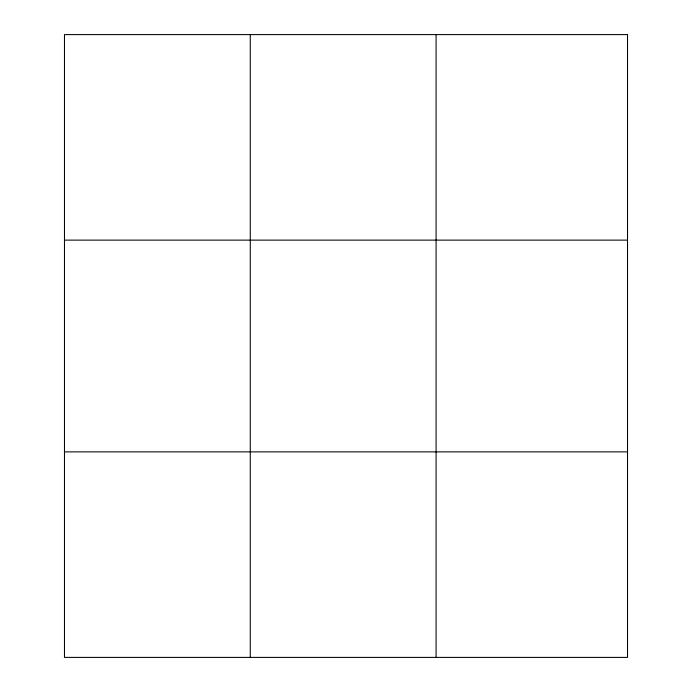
<?xml version="1.0" encoding="UTF-8"?>
<svg xmlns="http://www.w3.org/2000/svg" width="692" height="692" viewBox="0 0 692 692"><rect width="100%" height="100%" fill="white"/><g stroke="black" fill="none" stroke-linecap="round" stroke-linejoin="round"><path stroke-width="1.04" d="M250.279 34.6L250.279 657.4M436.09 34.6L436.09 657.4M64.477 240.124L627.523 240.124M64.477 451.876L627.523 451.876M627.523 34.6L627.523 657.4L64.477 657.4L64.477 34.6L627.523 34.6"/></g></svg>
